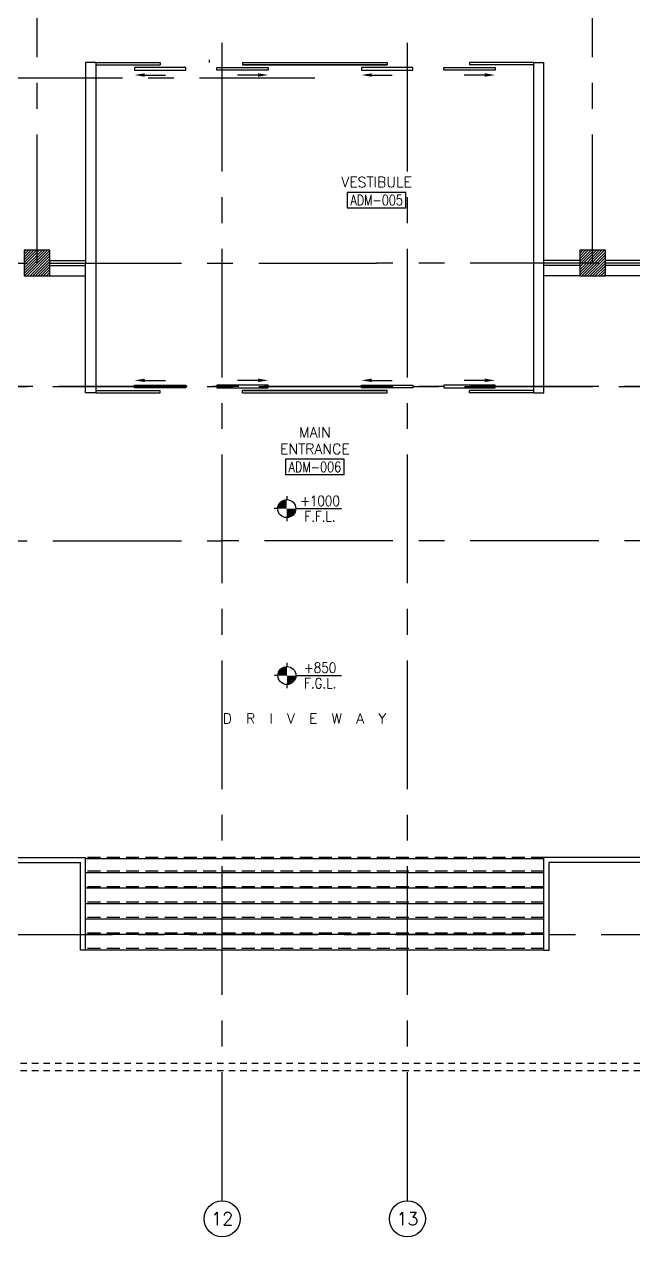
# Model space of a CAD drawing. Extents: x -0.4 to 91.7, y -13.2 to 78.1.
# Drawn here: x 63.79 to 75.64, y -13.17 to 10.39 of the extents above; entities that cross this region are included whole.
import ezdxf
from ezdxf.enums import TextEntityAlignment as Align

# ---------------------------------------------------------------- set-up
doc = ezdxf.new("R2010")
doc.units = 0
doc.header["$MEASUREMENT"] = 0
for name, pattern in [('CENTERX2', [4, 2.5, -0.5, 0.5, -0.5]), ('HIDDEN', [0.375, 0.25, -0.125]), ('HIDDEN2', [0.1875, 0.125, -0.0625])]:
    doc.linetypes.add(name, pattern=pattern)
doc.layers.get('0').update_dxf_attribs({"color": 11, "linetype": 'CONTINUOUS'})
for name, color, linetype in [('AX', 11, 'CONTINUOUS'), ('AX-CR', 11, 'CONTINUOUS'), ('AX-TXT', 11, 'CONTINUOUS'), ('AXES', 11, 'CENTERX2'), ('CANOPY-LN', 11, 'CONTINUOUS'), ('COL', 11, 'CONTINUOUS'), ('DOOR', 11, 'CONTINUOUS'), ('Handrail', 11, 'CONTINUOUS'), ('HAT', 11, 'CONTINUOUS'), ('LEV-PL', 11, 'CONTINUOUS'), ('Ramb', 11, 'CONTINUOUS'), ('RM-BOX', 11, 'CONTINUOUS'), ('RM-NAME', 11, 'CONTINUOUS'), ('RM-NO', 11, 'CONTINUOUS'), ('Step', 11, 'CONTINUOUS'), ('TEXT', 11, 'CONTINUOUS'), ('WALL', 11, 'CONTINUOUS'), ('WIN', 11, 'CONTINUOUS')]:
    doc.layers.add(name, color=color, linetype=linetype)
doc.styles.add('ROMANS', font='ROMANS.shx', dxfattribs={"width": 0.6})
doc.styles.add('S', font='ROMANS.SHX')

# ---------------------------------------------------------------- blocks, each defined once
blk = doc.blocks.new('COL50')
at = {"layer": 'COL'}
blk.add_lwpolyline([(-250, 250), (-250, -250), (250, -250), (250, 250)], close=True, dxfattribs=at)
blk = doc.blocks.new('*X55')
at = {"color": 0}
for p, q in [((193089, 10708), (193542, 11161)), ((193089, 10761), (193488, 11161)), ((193089, 10814), (193435, 11161)), ((193089, 10867), (193382, 11161)), ((193089, 10920), (193329, 11161)), ((193089, 10973), (193276, 11161)), ((193089, 11026), (193223, 11161)), ((193089, 11079), (193170, 11161)), ((193089, 11132), (193117, 11161)), ((193095, 10661), (193589, 11155)), ((193148, 10661), (193589, 11102)), ((193201, 10661), (193589, 11049)), ((193254, 10661), (193589, 10996)), ((193307, 10661), (193589, 10943)), ((193360, 10661), (193589, 10890)), ((193413, 10661), (193589, 10837)), ((193466, 10661), (193589, 10784)), ((193519, 10661), (193589, 10731)), ((193572, 10661), (193589, 10678))]:
    blk.add_line(p, q, dxfattribs=at)
blk = doc.blocks.new('*X48')
at = {"color": 0}
for p, q in [((84179, 10675), (84665, 11161)), ((84179, 10729), (84612, 11161)), ((84179, 10782), (84559, 11161)), ((84179, 10835), (84506, 11161)), ((84179, 10888), (84453, 11161)), ((84179, 10941), (84400, 11161)), ((84179, 10994), (84347, 11161)), ((84179, 11047), (84294, 11161)), ((84179, 11100), (84240, 11161)), ((84179, 11153), (84187, 11161)), ((84218, 10661), (84679, 11122)), ((84271, 10661), (84679, 11069)), ((84324, 10661), (84679, 11016)), ((84377, 10661), (84679, 10963)), ((84430, 10661), (84679, 10910)), ((84483, 10661), (84679, 10857)), ((84536, 10661), (84679, 10804)), ((84589, 10661), (84679, 10751)), ((84642, 10661), (84679, 10698))]:
    blk.add_line(p, q, dxfattribs=at)
blk = doc.blocks.new('RM1')
at = {"layer": 'RM-BOX'}
blk.add_lwpolyline([(570, -200), (-570, -200), (-570, -500), (570, -500)], close=True, dxfattribs=at)
at = {"layer": 'RM-NAME', "style": 'ROMANS'}
for tag, p in [('ROOMNAME1', (0, 324)), ('ROOMNAME2', (0, 0))]:
    blk.add_attdef(tag, text='', height=200, dxfattribs=at).set_placement(p, align=Align.MIDDLE)
at = {"layer": 'RM-NO', "style": 'ROMANS', "width": 0.8}
blk.add_attdef('ROOMNO', text='', height=200, dxfattribs=at).set_placement((0, -350), align=Align.MIDDLE)
blk = doc.blocks.new('LEV1')
at = {"layer": 'LEV-PL'}
for p, q in [((0, 245), (0, 175)), ((-175, 0), (-245, 0)), ((175, 0), (1061, 0)), ((0, -175), (0, -245))]:
    blk.add_line(p, q, dxfattribs=at)
at = {"layer": 'LEV-PL', "const_width": 175}
for points in [[(-88, 0, -0.414214), (0, 88, -1)], [(88, 0, -0.414214), (0, -88, -1)]]:
    blk.add_lwpolyline(points, format="xyb", dxfattribs=at)
at = {"layer": 'LEV-PL'}
blk.add_circle((0, 0), 175, dxfattribs=at)
at = {"layer": 'LEV-PL', "color": 4, "style": 'S', "width": 0.85}
for tag, p in [('+0000', (646, 50)), ('F.F.L.', (646, -250))]:
    blk.add_attdef(tag, text='', height=200, dxfattribs=at).set_placement(p, align=Align.CENTER)
blk = doc.blocks.new('AXU')
at = {"layer": 'AX-CR'}
blk.add_circle((0, 350), 350, dxfattribs=at)
at = {"layer": 'AX-TXT', "style": 'ROMANS'}
blk.add_attdef('AX', text='', height=250, dxfattribs=at).set_placement((0, 350), align=Align.MIDDLE)

msp = doc.modelspace()

# ---------------------------------------------------------------- linework, layer by layer
at = {"layer": 'AXES'}
for p, q in [((67.6414, -12.4715), (67.6414, 77.3632)), ((71.2414, -12.4715), (71.2414, 77.3632)), ((74.8414, 5.75), (74.8414, 64.57)), ((64.0414, 5.75), (64.0414, 64.32)), ((11.2014, 9.35), (69.4414, 9.35)), ((0.35, 5.75), (70.6414, 5.75)), ((90.9611, 5.75), (70.6414, 5.75)), ((0.35, 3.35), (69.4414, 3.35)), ((0.35, 3.35), (77.8414, 3.35)), ((90.9611, 3.35), (61.0414, 3.35)), ((90.9611, 3.35), (69.4414, 3.35)), ((0.35, 0.35), (67.6414, 0.35)), ((0.35, 0.35), (67.6414, 0.35)), ((90.9611, 0.35), (67.6414, 0.35)), ((90.9611, 0.35), (67.6414, 0.35)), ((59.009, -7.3), (77.5968, -7.3))]:
    msp.add_line(p, q, dxfattribs=at)
at = {"layer": 'CANOPY-LN', "color": 8, "linetype": 'HIDDEN2'}
msp.add_line((60.3414, -9.8), (78.5414, -9.8), dxfattribs=at)
at = {"layer": 'CANOPY-LN', "linetype": 'HIDDEN2'}
msp.add_line((78.6914, -9.95), (60.1914, -9.95), dxfattribs=at)
at = {"layer": 'DOOR'}
for p, q in [((67.3914, 9.65), (67.3914, 9.7)), ((65.1857, 9.65), (66.4357, 9.65)), ((65.1857, 9.6), (66.4357, 9.6)), ((66.4357, 9.65), (66.4357, 9.6)), ((68.0357, 9.65), (70.8472, 9.65)), ((68.0357, 9.65), (68.0357, 9.6)), ((68.0357, 9.6), (70.8472, 9.6)), ((70.8472, 9.65), (70.8472, 9.6)), ((72.4472, 9.65), (72.4472, 9.6)), ((73.6972, 9.65), (72.4472, 9.65)), ((73.6972, 9.6), (72.4472, 9.6)), ((66.1357, 9.4041), (66.5357, 9.4041)), ((66.1357, 9.4041), (66.5357, 9.4041)), ((68.3357, 9.4041), (67.9357, 9.4041)), ((68.3357, 9.4041), (67.9357, 9.4041)), ((70.5472, 9.4041), (70.9472, 9.4041)), ((70.5472, 9.4041), (70.9472, 9.4041)), ((72.7472, 9.4041), (72.3472, 9.4041)), ((72.7472, 9.4041), (72.3472, 9.4041)), ((66.1357, 3.4709), (66.5357, 3.4709)), ((66.1357, 3.4709), (66.5357, 3.4709)), ((68.3357, 3.4709), (67.9357, 3.4709)), ((68.3357, 3.4709), (67.9357, 3.4709)), ((70.5472, 3.4709), (70.9472, 3.4709)), ((70.5472, 3.4709), (70.9472, 3.4709)), ((72.7472, 3.4709), (72.3472, 3.4709)), ((72.7472, 3.4709), (72.3472, 3.4709)), ((65.1857, 3.275), (66.4357, 3.275)), ((65.1857, 3.225), (66.4357, 3.225)), ((66.4357, 3.225), (66.4357, 3.275)), ((68.0357, 3.275), (70.8472, 3.275)), ((68.0357, 3.225), (68.0357, 3.275)), ((68.0357, 3.225), (70.8472, 3.225)), ((70.8472, 3.225), (70.8472, 3.275)), ((72.4472, 3.225), (72.4472, 3.275)), ((73.6972, 3.275), (72.4472, 3.275)), ((73.6972, 3.225), (72.4472, 3.225))]:
    msp.add_line(p, q, dxfattribs=at)
for points in [[(65.9357, 9.55), (65.9357, 9.5), (66.9357, 9.5), (66.9357, 9.55), (65.9357, 9.55)], [(65.9357, 9.55), (65.9357, 9.5), (66.9357, 9.5), (66.9357, 9.55), (65.9357, 9.55)], [(68.5357, 9.55), (68.5357, 9.5), (67.5357, 9.5), (67.5357, 9.55), (68.5357, 9.55)], [(68.5357, 9.55), (68.5357, 9.5), (67.5357, 9.5), (67.5357, 9.55), (68.5357, 9.55)], [(68.0357, 9.65), (70.8472, 9.65), (70.8472, 9.6), (68.0357, 9.6)], [(70.3472, 9.55), (70.3472, 9.5), (71.3472, 9.5), (71.3472, 9.55), (70.3472, 9.55)], [(70.3472, 9.55), (70.3472, 9.5), (71.3472, 9.5), (71.3472, 9.55), (70.3472, 9.55)], [(72.9472, 9.55), (72.9472, 9.5), (71.9472, 9.5), (71.9472, 9.55), (72.9472, 9.55)], [(72.9472, 9.55), (72.9472, 9.5), (71.9472, 9.5), (71.9472, 9.55), (72.9472, 9.55)], [(65.9357, 3.325), (65.9357, 3.375), (66.9357, 3.375), (66.9357, 3.325), (65.9357, 3.325)], [(65.9357, 3.325), (65.9357, 3.375), (66.9357, 3.375), (66.9357, 3.325), (65.9357, 3.325)], [(68.5357, 3.325), (68.5357, 3.375), (67.5357, 3.375), (67.5357, 3.325), (68.5357, 3.325)], [(68.5357, 3.325), (68.5357, 3.375), (67.5357, 3.375), (67.5357, 3.325), (68.5357, 3.325)], [(70.3472, 3.325), (70.3472, 3.375), (71.3472, 3.375), (71.3472, 3.325), (70.3472, 3.325)], [(70.3472, 3.325), (70.3472, 3.375), (71.3472, 3.375), (71.3472, 3.325), (70.3472, 3.325)], [(72.9472, 3.325), (72.9472, 3.375), (71.9472, 3.375), (71.9472, 3.325), (72.9472, 3.325)], [(72.9472, 3.325), (72.9472, 3.375), (71.9472, 3.375), (71.9472, 3.325), (72.9472, 3.325)], [(68.0357, 3.225), (70.8472, 3.225), (70.8472, 3.275), (68.0357, 3.275)]]:
    msp.add_lwpolyline(points, dxfattribs=at)
for points in [[(66.1357, 9.3708), (66.1357, 9.4375), (65.9357, 9.4041)], [(66.1357, 9.3708), (66.1357, 9.4375), (65.9357, 9.4041)], [(68.3357, 9.3708), (68.3357, 9.4375), (68.5357, 9.4041)], [(68.3357, 9.3708), (68.3357, 9.4375), (68.5357, 9.4041)], [(70.5472, 9.3708), (70.5472, 9.4375), (70.3472, 9.4041)], [(70.5472, 9.3708), (70.5472, 9.4375), (70.3472, 9.4041)], [(72.7472, 9.3708), (72.7472, 9.4375), (72.9472, 9.4041)], [(72.7472, 9.3708), (72.7472, 9.4375), (72.9472, 9.4041)], [(66.1357, 3.5042), (66.1357, 3.4375), (65.9357, 3.4709)], [(66.1357, 3.5042), (66.1357, 3.4375), (65.9357, 3.4709)], [(68.3357, 3.5042), (68.3357, 3.4375), (68.5357, 3.4709)], [(68.3357, 3.5042), (68.3357, 3.4375), (68.5357, 3.4709)], [(70.5472, 3.5042), (70.5472, 3.4375), (70.3472, 3.4709)], [(70.5472, 3.5042), (70.5472, 3.4375), (70.3472, 3.4709)], [(72.7472, 3.5042), (72.7472, 3.4375), (72.9472, 3.4709)], [(72.7472, 3.5042), (72.7472, 3.4375), (72.9472, 3.4709)]]:
    msp.add_solid(points, dxfattribs=at)
at = {"layer": 'Handrail'}
for p, q in [((61.9414, -5.8), (64.9857, -5.8)), ((64.9857, -7.6), (64.9857, -5.8)), ((73.8972, -7.6), (73.8972, -5.8)), ((76.9414, -5.8), (73.8972, -5.8)), ((61.9414, -5.9), (64.8857, -5.9)), ((64.8857, -7.6), (64.8857, -5.9)), ((76.9414, -5.9), (73.9972, -5.9)), ((73.9972, -7.6), (73.9972, -5.9)), ((64.9857, -7.6), (64.8857, -7.6)), ((73.8972, -7.6), (73.9972, -7.6))]:
    msp.add_line(p, q, dxfattribs=at)
at = {"layer": 'Ramb'}
msp.add_line((65.3914, 9.65), (66.0144, 9.65), dxfattribs=at)
at = {"layer": 'Step', "linetype": 'HIDDEN'}
for p, q in [((73.8972, -5.8), (64.9857, -5.8)), ((73.8972, -6.07), (64.9857, -6.07)), ((73.8972, -6.37), (64.9857, -6.37)), ((73.8972, -6.67), (64.9857, -6.67)), ((73.8972, -6.97), (64.9857, -6.97)), ((73.8972, -7.27), (64.9857, -7.27)), ((73.8972, -7.57), (64.9857, -7.57))]:
    msp.add_line(p, q, dxfattribs=at)
at = {"layer": 'Step'}
for p, q in [((73.8972, -5.83), (64.9857, -5.83)), ((73.8972, -6.1), (64.9857, -6.1)), ((73.8972, -6.4), (64.9857, -6.4)), ((73.8972, -6.7), (64.9857, -6.7)), ((73.8972, -7), (64.9857, -7)), ((73.8972, -7.3), (64.9857, -7.3)), ((73.8972, -7.6), (64.9857, -7.6))]:
    msp.add_line(p, q, dxfattribs=at)
at = {"layer": 'WALL'}
for p, q in [((64.9857, 9.65), (64.9857, 5.75)), ((65.1857, 9.65), (64.9857, 9.65)), ((65.1857, 9.65), (65.1857, 3.225)), ((73.6972, 3.225), (73.6972, 9.65)), ((73.6972, 9.65), (73.8972, 9.65)), ((73.8972, 3.225), (73.8972, 9.65)), ((64.9857, 3.225), (64.9857, 5.75)), ((65.1857, 3.225), (64.9857, 3.225)), ((73.6972, 3.225), (73.8972, 3.225))]:
    msp.add_line(p, q, dxfattribs=at)
at = {"layer": 'WIN'}
for p, q in [((64.2914, 5.8), (64.9857, 5.8)), ((64.2914, 5.75), (64.9857, 5.75)), ((64.2914, 5.7), (64.9857, 5.7)), ((74.5914, 5.8), (73.8972, 5.8)), ((74.5914, 5.75), (73.8972, 5.75)), ((74.5914, 5.7), (73.8972, 5.7)), ((78.1914, 5.8), (75.0914, 5.8)), ((78.1914, 5.75), (75.0914, 5.75)), ((78.1914, 5.7), (75.0914, 5.7)), ((64.2914, 5.5), (64.9857, 5.5)), ((74.5914, 5.5), (73.8972, 5.5)), ((78.1914, 5.5), (75.0914, 5.5))]:
    msp.add_line(p, q, dxfattribs=at)

# ---------------------------------------------------------------- block references
at = {"layer": 'AX', "xscale": 0.001000000047497451, "yscale": 0.0009999999892897904, "zscale": 0.001}
for p, values in [((67.6414, -13.1715), {'AX': '12'}), ((71.2414, -13.1715), {'AX': '13'})]:
    msp.add_blockref('AXU', p, dxfattribs=at).add_auto_attribs(values)
at = {"layer": 'COL', "xscale": 0.001000000047497451, "yscale": 0.0009999999892897904, "zscale": 0.001}
for p in [(64.0414, 5.75), (74.8414, 5.75)]:
    msp.add_blockref('COL50', p, dxfattribs=at)
at = {"layer": 'HAT', "xscale": 0.001000000047497451, "yscale": 0.0009999999892897904, "zscale": 0.001}
for name, p, values in [('RM1', (70.6431, 7.3231), {'ROOMNO': 'ADM-005', 'ROOMNAME2': 'VESTIBULE'}), ('RM1', (69.4431, 2.1381), {'ROOMNO': 'ADM-006', 'ROOMNAME2': 'ENTRANCE', 'ROOMNAME1': 'MAIN'}), ('RM1', (69.4431, 2.1381), {'ROOMNO': 'ADM-006', 'ROOMNAME2': 'ENTRANCE', 'ROOMNAME1': 'MAIN'}), ('LEV1', (68.8962, 0.9777), {'F.F.L.': 'F.F.L.', '+0000': '+1000'}), ('LEV1', (68.8962, 0.9777), {'F.F.L.': 'F.F.L.', '+0000': '+1000'}), ('LEV1', (68.8996, -2.2653), {'F.F.L.': 'F.G.L.', '+0000': '+850'})]:
    msp.add_blockref(name, p, dxfattribs=at).add_auto_attribs(values)
for name, p in [('*X55', (-129.2971, -5.161)), ('*X48', (-9.5878, -5.161))]:
    msp.add_blockref(name, p, dxfattribs=at)

# ---------------------------------------------------------------- texts
at = {"layer": 'TEXT', "color": 9, "style": 'ROMANS'}
msp.add_text('D  R  I  V  E  W  A  Y', height=0.2, dxfattribs=at).set_placement((69.2387, -3.1008), align=Align.MIDDLE)

doc.saveas('drawing.dxf')
